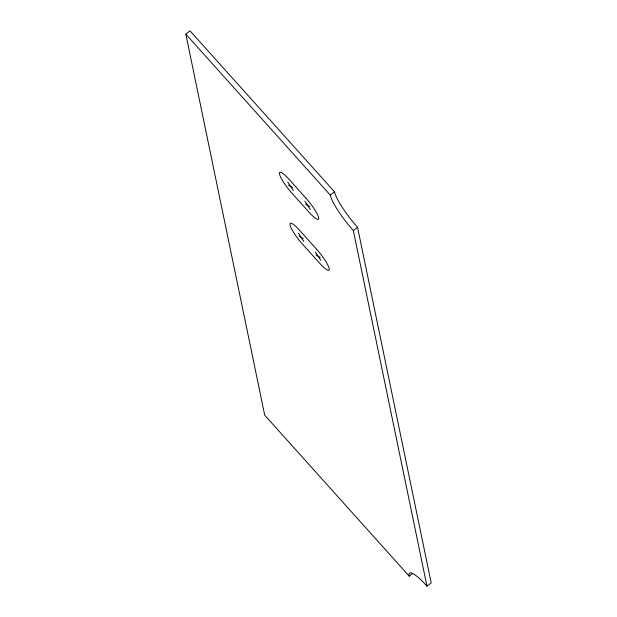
<?xml version="1.0" encoding="UTF-8"?>
<svg xmlns="http://www.w3.org/2000/svg" width="617" height="617" viewBox="0 0 617 617"><rect width="100%" height="100%" fill="white"/><g stroke="black" fill="none" stroke-linecap="round" stroke-linejoin="round"><path stroke-width="0.93" d="M185.81 34.12L190.028 30.85L334.522 191.833A32.624 6.124 52.2 0 0 357.559 227.303L431.19 582.88L426.972 586.15A32.624 6.124 52.2 0 0 409.21 576.162L264.716 415.179L185.81 34.12L330.303 195.111A32.624 6.124 52.2 0 0 353.34 230.573L426.972 586.15M330.303 195.111L334.522 191.833M353.34 230.573L357.559 227.303M409.21 576.162L412.727 573.432M288.471 185.162L292.651 187.514M305.469 204.104L309.649 206.456M299.021 236.118L303.209 238.47M316.02 255.052L320.208 257.412M304.844 201.096L310.274 209.456M287.846 182.162L293.276 190.522M315.395 252.052L320.825 260.413M298.397 233.11L303.826 241.471M306.132 198.381L289.134 179.439A17.669 3.316 52.2 0 0 279.509 174.033A17.669 3.316 52.2 0 0 291.988 193.237L308.986 212.179A17.669 3.316 52.2 0 0 318.611 217.593A17.669 3.316 52.2 0 0 306.132 198.381M316.683 249.33L299.685 230.396A17.669 3.316 52.2 0 0 290.059 224.981A17.669 3.316 52.2 0 0 302.538 244.193L319.544 263.135A17.669 3.316 52.2 0 0 329.162 268.542A17.669 3.316 52.2 0 0 316.683 249.33"/></g></svg>
